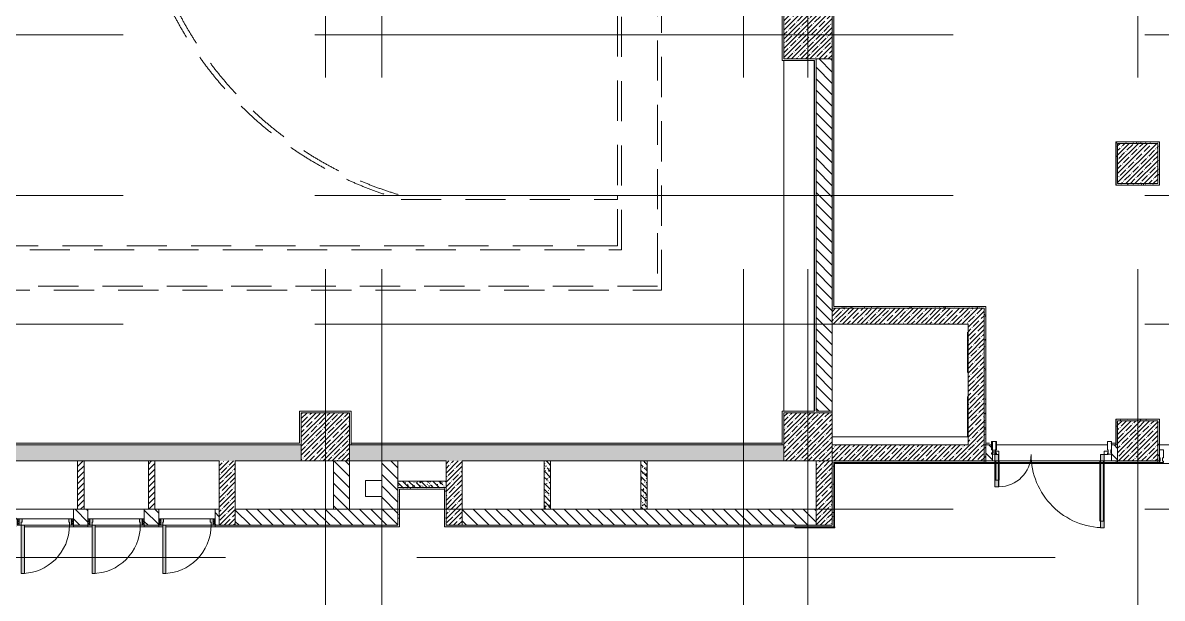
# Model space of a CAD drawing. Header units: millimetres. Extents: x -8624 to 200327, y -8553 to 29000.
# Drawn here: x 153048 to 167214, y 9993 to 17150 of the extents above; entities that cross this region are included whole.
import ezdxf

# ---------------------------------------------------------------- set-up
doc = ezdxf.new("R2010")
doc.units = ezdxf.units.MM
doc.linetypes.add('200_ШТРИХ__ш1_п0_6_', pattern=[800, 500, -300])
doc.linetypes.add('Осевая', pattern=[15875, 3175, -2381.25, 7937.5, -2381.25])
for name, color, linetype, lineweight, true_color in [('A-DETL-GENF-6', 7, 'Continuous', 9, 0xaaaaaa), ('A-DETL-GENF-7', 7, 'Continuous', 9, 0xe2e2e2), ('A-DOOR-5', 7, 'Continuous', 9, 0xaaaaaa), ('A-DOOR-6', 7, 'Continuous', 9, 0xe2e2e2), ('A-DOOR-FRAM-4', 7, 'Continuous', 9, 0xe2e2e2), ('A-DOOR-FRAM-5', 7, 'Continuous', 9, 0xaaaaaa), ('A-FLOR-3', 7, 'Continuous', 9, 0xaaaaaa), ('I-WALL-6', 7, 'Continuous', 9, 0x787878), ('I-WALL-7', 9, 'Continuous', 9, 0x808080)]:
    doc.layers.add(name, color=color, linetype=linetype, lineweight=lineweight, true_color=true_color)
for name, color, linetype, lineweight in [('A-DETL-MBND-1', 7, '200_ШТРИХ__ш1_п0_6_', 9), ('A-GLAZ-CWMG-3', 7, 'Continuous', 9), ('A-WALL-4', 7, 'Continuous', 13), ('I-WALL-5', 7, 'Continuous', 9), ('S-COLS-2', 7, 'Continuous', 9), ('Оси-2', 7, 'Осевая', 9)]:
    doc.layers.add(name, color=color, linetype=linetype, lineweight=lineweight)
pattern_1 = [(135, (96349.85, 0), (-70.71068, -70.71068), [])]
pattern_2 = [(45, (96349.85, 0), (-57.02463, 57.02463), []), (45, (96406.87, 0), (-57.02463, 57.02463), [100.806, -20.161, 3.353, -16.808])]
pattern_3 = [(135, (96349.85, 0), (-75.43415, -75.43415), [106.68, -17.78, 3.556, -17.78]), (135, (96349.85, 75.39), (-75.43415, -75.43415), []), (50, (96349.85, 0), (127.52922, -11.15758), [13.335, -146.685]), (355, (96349.85, 0), (-24.66966, 133.74002), [10.668, -117.348]), (100.451, (96360.48, -0.93), (102.85973, 122.58178), [11.333, -124.663]), (46.184, (96349.85, 35.56), (189.75516, -29.43036), [20.002, -220.027]), (96.636, (96365.66, 33.1), (166.1822, 173.1996), [17, -186.995]), (351.184, (96349.85, 35.56), (166.18393, 173.1976), [16.002, -176.022]), (21, (96367.63, 26.67), (106.13027, -71.58603), [13.335, -146.685]), (326, (96367.63, 26.67), (43.26188, 128.93175), [10.668, -117.348]), (71.451, (96376.47, 20.7), (149.39198, 57.34505), [11.333, -124.663]), (37.5, (96349.85, 0), (2.162228, 59.188357), [3.353, -112.573, 3.353, -115.773, -117.792]), (37.5, (96349.85, 0), (2.162228, 59.188357), [-235.052, 3.353, -114.44]), (7.5, (96349.85, 0), (46.77386, 70.12615), [3.353, -64.567, 3.353, -109.906, -44.894]), (7.5, (96349.85, 0), (46.77386, 70.12615), [-181.178, 3.353, -41.542]), (327.5, (96310.2, 0), (94.91367, -4.010093), [3.353, -41.097, 3.353, -135.331, -184.023]), (327.5, (96310.2, 0), (94.91367, -4.010093), [-183.134, 3.353, -180.67]), (317.5, (96292.42, 0), (103.69057, 17.79882), [3.353, -54.432, 3.353, -88.748, -130.683]), (317.5, (96292.42, 0), (103.69057, 17.79882), [-149.885, 3.353, -127.33])]
pattern_4 = [(45, (96349.85, 0), (-35.35534, 35.35534), [])]
pattern_5 = [(0, (96349.85, 0), (121.92, 30.48), [10.058, -81.382, 10.058, -81.382, -487.68]), (0, (96349.85, 0), (121.92, 30.48), [-182.88, 10.058, -172.822, 10.058, -81.382, -213.36]), (0, (96349.85, 0), (121.92, 30.48), [-457.2, 10.058, -50.902, 10.058, -142.342]), (120, (96395.57, 15.24), (-87.356454, 90.345817), [10.058, -81.382, 10.058, -81.382, -487.68]), (120, (96395.57, 15.24), (-87.356454, 90.345817), [-182.88, 10.058, -172.822, 10.058, -81.382, -213.36]), (120, (96395.57, 15.24), (-87.356454, 90.345817), [-457.2, 10.058, -50.902, 10.058, -142.342]), (240, (96410.81, 76.2), (-34.563546, -120.825817), [10.058, -81.382, 10.058, -81.382, -487.68]), (240, (96410.81, 76.2), (-34.563546, -120.825817), [-182.88, 10.058, -172.822, 10.058, -81.382, -213.36]), (240, (96410.81, 76.2), (-34.563546, -120.825817), [-457.2, 10.058, -50.902, 10.058, -142.342])]

# ---------------------------------------------------------------- blocks, each defined once
blk = doc.blocks.new('BSC_Колонна _Прямоугольная - 600х600-23205240-План зашивки приборов отопления в осях 3 этажа 12-23')
at = {"layer": 'S-COLS-2'}
h = blk.add_hatch(dxfattribs=at)
h.set_pattern_fill('FP_133', color=256, style=0, pattern_type=2)
h.set_pattern_definition([(45, (-66460, -12000), (-57.02463, 57.02463), []), (45, (-66402.975, -12000), (-57.02463, 57.02463), [100.806, -20.161, 3.353, -16.808])])
h.paths.add_polyline_path([(-300, -300), (300, -300), (300, 300), (-300, 300), (-300, -176)])
for p, q in [((300, 300), (-300, 300)), ((-300, 300), (-300, -300)), ((300, -300), (300, 300)), ((-300, -300), (300, -300))]:
    blk.add_line(p, q, dxfattribs=at)
blk = doc.blocks.new('BSC_Колонна _Прямоугольная - 600х600-V186-План зашивки приборов отопления в осях 3 этажа 12-23')
at = {"layer": 'S-COLS-2'}
h = blk.add_hatch(dxfattribs=at)
h.set_pattern_fill('FP_134', color=256, style=0, pattern_type=2)
h.set_pattern_definition([(45, (-66460, -17000), (-57.02463, 57.02463), []), (45, (-66402.975, -17000), (-57.02463, 57.02463), [100.806, -20.161, 3.353, -16.808])])
h.paths.add_polyline_path([(-300, -300), (300, -300), (300, 300), (-300, 300), (-300, 7)])
for p, q in [((300, 300), (-300, 300)), ((-300, 300), (-300, -300)), ((300, -300), (300, 300)), ((-300, -300), (300, -300))]:
    blk.add_line(p, q, dxfattribs=at)
blk = doc.blocks.new('BSC_Колонна _Прямоугольная - 600х600-V192-План зашивки приборов отопления в осях 3 этажа 12-23')
at = {"layer": 'S-COLS-2'}
h = blk.add_hatch(dxfattribs=at)
h.set_pattern_fill('FP_147', color=256, style=0, pattern_type=2)
h.set_pattern_definition([(45, (-60460, -12000), (-57.02463, 57.02463), []), (45, (-60402.975, -12000), (-57.02463, 57.02463), [100.806, -20.161, 3.353, -16.808])])
h.paths.add_polyline_path([(-300, -300), (300, -300), (300, 300), (-300, 300), (-300, -176)])
for p, q in [((300, 300), (-300, 300)), ((-300, 300), (-300, -300)), ((300, -300), (300, 300)), ((-300, -300), (300, -300))]:
    blk.add_line(p, q, dxfattribs=at)
blk = doc.blocks.new('BSC_Колонна _Прямоугольная - 500х500-V203-План зашивки приборов отопления в осях 3 этажа 12-23')
at = {"layer": 'S-COLS-2'}
h = blk.add_hatch(dxfattribs=at)
h.set_pattern_fill('FP_154', color=256, style=0, pattern_type=2)
h.set_pattern_definition([(45, (-70560, -15400), (-57.02463, 57.02463), []), (45, (-70502.975, -15400), (-57.02463, 57.02463), [100.806, -20.161, 3.353, -16.808])])
h.paths.add_polyline_path([(-250, -250), (250, -250), (250, 250), (-250, 250)])
for p, q in [((250, 250), (-250, 250)), ((-250, 250), (-250, -250)), ((250, -250), (250, 250)), ((-250, -250), (250, -250))]:
    blk.add_line(p, q, dxfattribs=at)
blk = doc.blocks.new('110_Дверь_СКБ_1Ст - д-18 700x2100h_Технический шкаф ЭОМ и СС-V210-План зашивки приборов отопления в осях 3 этажа 12-23')
at = {"layer": 'A-DOOR-5'}
h = blk.add_hatch(dxfattribs=at)
h.set_pattern_fill('FP_69', color=256, style=0, pattern_type=2)
h.set_pattern_definition([(135, (1951.41, 164.685), (-14.14214, -14.14214), []), (225, (1951.41, 164.685), (14.14214, -14.14214), [])])
h.paths.add_polyline_path([(362, 100), (337, 100), (337, 20), (362, 20), (362, 40)])
at = {"layer": 'A-DOOR-6'}
h = blk.add_hatch(color=256, dxfattribs=at)
h.paths.add_polyline_path([(-313, 100), (-313, 20), (-278, 20), (-278, 60), (-288, 60), (-288, 100)])
h.paths.add_polyline_path([(337, 100), (312, 100), (312, 60), (302, 60), (302, 20), (337, 20), (337, 40)])
at = {"layer": 'A-DOOR-FRAM-4'}
blk.add_hatch(color=256, dxfattribs=at).paths.add_polyline_path([(312, 700), (272, 700), (272, 100), (312, 100), (312, 472)])
at = {"layer": 'A-DOOR-FRAM-5'}
h = blk.add_hatch(dxfattribs=at)
h.set_pattern_fill('FP_70', color=256, style=0, pattern_type=2)
h.set_pattern_definition([(45, (-171.384, 164.685), (-14.1421, 14.1421), []), (135, (-171.384, 164.685), (-14.1421, -14.1421), [])])
h.paths.add_polyline_path([(-313, 100), (-338, 100), (-338, 20), (-313, 20), (-313, 40)])
at = {"layer": 'A-DOOR-5'}
for p, q in [((312, 700), (272, 700)), ((272, 700), (272, 100)), ((312, 100), (312, 700)), ((272, 100), (312, 100))]:
    blk.add_line(p, q, dxfattribs=at)
blk.add_arc((312, 100), 600, 90, 180, dxfattribs=at)
at = {"layer": 'A-DOOR-FRAM-5'}
for p, q in [((-313, 100), (-338, 100)), ((-338, 100), (-338, 20)), ((-338, 20), (-313, 20)), ((-288, 100), (-313, 100)), ((-313, 100), (-313, 20)), ((-313, 20), (-313, 100)), ((-313, 20), (-278, 20)), ((-288, 60), (-288, 100)), ((-288, 100), (272, 100)), ((-278, 60), (-288, 60)), ((-278, 20), (-278, 60)), ((302, 20), (-278, 20)), ((312, 60), (302, 60)), ((302, 60), (302, 20)), ((302, 20), (337, 20)), ((312, 100), (312, 60)), ((337, 100), (312, 100)), ((337, 20), (337, 100)), ((362, 100), (337, 100)), ((337, 100), (337, 20)), ((337, 20), (362, 20)), ((362, 20), (362, 100))]:
    blk.add_line(p, q, dxfattribs=at)
blk = doc.blocks.new('Прямоугольный импост - Импост структурный с накладкой - 160мм Темный-33326475-План зашивки приборов отопления в осях 3 этажа 12-23')
at = {"layer": 'A-GLAZ-CWMG-3'}
for p, q in [((-50, 40), (-50, 140)), ((-50, 140), (0, 140)), ((-40, 40), (-50, 40)), ((-50, -17), (-50, 0)), ((-50, 0), (-40, 0)), ((-40, 0), (-40, 40)), ((-10, 40), (-10, 0)), ((0, 40), (-10, 40)), ((-10, 0), (0, 0)), ((0, 140), (0, 40)), ((0, 0), (0, -17)), ((0, -17), (-50, -17))]:
    blk.add_line(p, q, dxfattribs=at)
blk = doc.blocks.new('Дверь_Витражная_остекление_ - ВВ-6 остекление-32274838-План зашивки приборов отопления в осях 3 этажа 12-23')
at = {"layer": 'A-DETL-GENF-7'}
for points in [[(-610, 930), (-655, 930), (-655, 20), (-610, 20), (-610, 840)], [(660, 420), (660, 20), (705, 20), (705, 420), (666, 420)]]:
    blk.add_hatch(color=256, dxfattribs=at).paths.add_polyline_path(points)
at = {"layer": 'A-DETL-GENF-6'}
for p, q in [((-655, 930), (-610, 930)), ((-655, 930), (-655, 20)), ((-610, 930), (-655, 930)), ((-655, 930), (-655, 20)), ((-655, 850), (-610, 850)), ((-645, 850), (-645, 100)), ((-610, 930), (-610, 20)), ((-610, 20), (-610, 930)), ((-601, 850), (-601, 100)), ((651, 340), (651, 100)), ((705, 420), (660, 420)), ((660, 420), (660, 20)), ((705, 420), (660, 420)), ((660, 420), (660, 20)), ((705, 340), (660, 340)), ((695, 340), (695, 100)), ((705, 420), (705, 20)), ((705, 20), (705, 420)), ((-655, 100), (-610, 100)), ((-610, 20), (-655, 20)), ((-655, 20), (-610, 20)), ((705, 100), (660, 100))]:
    blk.add_line(p, q, dxfattribs=at)
at = {"layer": 'A-DOOR-5'}
for p, q in [((-655, 930), (-655, 20)), ((655, 420), (655, 20)), ((-655, 20), (-705, 20)), ((-705, 20), (-705, -20)), ((-655, -20), (-655, 20)), ((705, 20), (655, 20)), ((655, 20), (655, -20)), ((705, -20), (705, 20)), ((-705, -20), (-655, -20)), ((655, -20), (705, -20))]:
    blk.add_line(p, q, dxfattribs=at)
for centre, radius, start, end in [((-655, 20), 910, 360, 90), ((655, 20), 400, 90, 180)]:
    blk.add_arc(centre, radius, start, end, dxfattribs=at)
blk = doc.blocks.new('Прямоугольный импост - Импост структурный с накладкой - 160мм Темный-33326241-План зашивки приборов отопления в осях 3 этажа 12-23')
at = {"layer": 'A-GLAZ-CWMG-3'}
for p, q in [((-25, 40), (-25, 140)), ((-25, 140), (25, 140)), ((-15, 40), (-25, 40)), ((-25, -17), (-25, 0)), ((-25, 0), (-15, 0)), ((-15, 0), (-15, 40)), ((15, 40), (15, 0)), ((25, 40), (15, 40)), ((15, 0), (25, 0)), ((25, 140), (25, 40)), ((25, 0), (25, -17)), ((25, -17), (-25, -17))]:
    blk.add_line(p, q, dxfattribs=at)
blk = doc.blocks.new('Прямоугольный импост - Импост структурный с накладкой - 160мм Темный-33326242-План зашивки приборов отопления в осях 3 этажа 12-23')
at = {"layer": 'A-GLAZ-CWMG-3'}
for p, q in [((0, 140), (-50, 140)), ((-50, 140), (-50, 40)), ((-50, 40), (-40, 40)), ((-40, 0), (-50, 0)), ((-50, 0), (-50, -17)), ((-40, 40), (-40, 0)), ((-10, 0), (-10, 40)), ((-10, 40), (0, 40)), ((0, 0), (-10, 0)), ((0, 40), (0, 140)), ((0, -17), (0, 0)), ((-50, -17), (0, -17))]:
    blk.add_line(p, q, dxfattribs=at)
blk = doc.blocks.new('Прямоугольный импост - Импост структурный с накладкой - 160мм Темный-33326237-План зашивки приборов отопления в осях 3 этажа 12-23')
at = {"layer": 'A-GLAZ-CWMG-3'}
for p, q in [((-50, 40), (-50, 140)), ((-50, 140), (0, 140)), ((-40, 40), (-50, 40)), ((-50, -17), (-50, 0)), ((-50, 0), (-40, 0)), ((-40, 0), (-40, 40)), ((-10, 40), (-10, 0)), ((0, 40), (-10, 40)), ((-10, 0), (0, 0)), ((0, 140), (0, 40)), ((0, 0), (0, -17)), ((0, -17), (-50, -17))]:
    blk.add_line(p, q, dxfattribs=at)

msp = doc.modelspace()

# ---------------------------------------------------------------- hatches: boundary and pattern name
at = {"layer": 'I-WALL-5'}
h = msp.add_hatch(dxfattribs=at)
h.set_pattern_fill('FP_139', color=256, style=0, pattern_type=2)
h.set_pattern_definition(pattern_1)
h.paths.add_polyline_path([(163109.8, 12320), (163109.8, 16700), (162909.8, 16700), (162909.8, 12320), (162992, 12320)])
h.paths.add_polyline_path([(163109.8, 17300), (163109.8, 26500), (162909.8, 26500), (162909.8, 17300), (163052.7, 17300)])
h = msp.add_hatch(dxfattribs=at)
h.set_pattern_fill('FP_135', color=256, style=0, pattern_type=2)
h.set_pattern_definition(pattern_2)
h.paths.add_polyline_path([(164799.8, 13400), (164799.8, 13600), (163109.8, 13600), (163109.8, 13400), (163719, 13400)])
h = msp.add_hatch(dxfattribs=at)
h.set_pattern_fill('FP_135', color=256, style=0, pattern_type=2)
h.set_pattern_definition(pattern_2)
h.paths.add_polyline_path([(164809.6, 11700), (164999.8, 11700), (164999.8, 13600), (164799.8, 13600), (164799.8, 11700)])
h = msp.add_hatch(dxfattribs=at)
h.set_pattern_fill('FP_135', color=256, style=0, pattern_type=2)
h.set_pattern_definition(pattern_2)
h.paths.add_polyline_path([(160729.8, 11700), (162509.8, 11700), (162509.8, 11900), (157109.8, 11900), (157109.8, 11700), (159609.8, 11700)])
h.paths.add_polyline_path([(156509.8, 11700), (156509.8, 11900), (151109.8, 11900), (151109.8, 11700), (156448.7, 11700)])
h = msp.add_hatch(dxfattribs=at)
h.set_pattern_fill('FP_135', color=256, style=0, pattern_type=2)
h.set_pattern_definition(pattern_2)
h.paths.add_polyline_path([(164999.8, 11700), (165019.8, 11700), (165019.8, 11900), (164999.8, 11900), (164999.8, 11715.6)])
h.paths.add_polyline_path([(164446, 11700), (164799.8, 11700), (164799.8, 11900), (163109.8, 11900), (163109.8, 11700), (163719, 11700)])
h = msp.add_hatch(dxfattribs=at)
h.set_pattern_fill('FP_139', color=256, style=0, pattern_type=2)
h.set_pattern_definition(pattern_1)
h.paths.add_polyline_path([(169869.8, 11700), (169889.8, 11700), (169889.8, 11900), (169869.8, 11900), (169869.8, 11715.6)])
h.paths.add_polyline_path([(167159.8, 11700), (167179.8, 11700), (167179.8, 11900), (167159.8, 11900), (167159.8, 11823.6)])
h.paths.add_polyline_path([(166627.1, 11700), (166659.8, 11700), (166659.8, 11900), (166583.8, 11900), (166583.8, 11700)])
h.paths.add_polyline_path([(165019.8, 11700), (165103.8, 11700), (165103.8, 11900), (165019.8, 11900), (165019.8, 11715.6)])
h = msp.add_hatch(dxfattribs=at)
h.set_pattern_fill('FP_151', color=256, style=0, pattern_type=2)
h.set_pattern_definition(pattern_4)
h.paths.add_polyline_path([(153809.1, 11100), (153809.1, 11700), (153729.1, 11700), (153729.1, 11100)])
h = msp.add_hatch(dxfattribs=at)
h.set_pattern_fill('FP_151', color=256, style=0, pattern_type=2)
h.set_pattern_definition(pattern_4)
h.paths.add_polyline_path([(154689.1, 11100), (154689.1, 11700), (154609.1, 11700), (154609.1, 11100)])
h = msp.add_hatch(dxfattribs=at)
h.set_pattern_fill('FP_135', color=256, style=0, pattern_type=2)
h.set_pattern_definition(pattern_2)
h.paths.add_polyline_path([(155689.8, 10900), (155689.8, 11700), (155489.8, 11700), (155489.8, 10900)])
h = msp.add_hatch(dxfattribs=at)
h.set_pattern_fill('FP_139', color=256, style=0, pattern_type=2)
h.set_pattern_definition(pattern_1)
h.paths.add_polyline_path([(157109.8, 11100), (157109.8, 11700), (156909.8, 11700), (156909.8, 11100)])
h = msp.add_hatch(dxfattribs=at)
h.set_pattern_fill('FP_139', color=256, style=0, pattern_type=2)
h.set_pattern_definition(pattern_1)
h.paths.add_polyline_path([(157709.8, 10900), (157709.8, 11700), (157509.8, 11700), (157509.8, 10900)])
h = msp.add_hatch(dxfattribs=at)
h.set_pattern_fill('FP_135', color=256, style=0, pattern_type=2)
h.set_pattern_definition(pattern_2)
h.paths.add_polyline_path([(158309.8, 10900), (158509.8, 10900), (158509.8, 11700), (158309.8, 11700), (158309.8, 10959.7)])
h = msp.add_hatch(dxfattribs=at)
h.set_pattern_fill('FP_135', color=256, style=0, pattern_type=2)
h.set_pattern_definition(pattern_2)
h.paths.add_polyline_path([(162909.8, 10900), (163109.8, 10900), (163109.8, 11700), (162909.8, 11700), (162909.8, 10959.7)])
h = msp.add_hatch(dxfattribs=at)
h.set_pattern_fill('FP_139', color=256, style=0, pattern_type=2)
h.set_pattern_definition(pattern_1)
h.paths.add_polyline_path([(157509.8, 10900), (157509.8, 11100), (155689.8, 11100), (155689.8, 10900), (156448.7, 10900)])
h.paths.add_polyline_path([(153857.7, 10900), (153857.7, 11100), (153677.7, 11100), (153677.7, 10900)])
h.paths.add_polyline_path([(154737.7, 10900), (154737.7, 11100), (154557.7, 11100), (154557.7, 10900)])
h.paths.add_polyline_path([(155489.8, 10900), (155489.8, 11100), (155437.7, 11100), (155437.7, 10900)])
h.paths.add_polyline_path([(152977.7, 10900), (152977.7, 11100), (152797.7, 11100), (152797.7, 10900), (152813.6, 10900)])
h.paths.add_polyline_path([(152086.6, 10900), (152097.7, 10900), (152097.7, 11100), (152049.8, 11100), (152049.8, 10900)])
h.paths.add_polyline_path([(151849.8, 10900), (151849.8, 11100), (148259.8, 11100), (148259.8, 10900), (150632.5, 10900)])
h.paths.add_polyline_path([(148059.8, 10900), (148059.8, 11100), (141109.8, 11100), (141109.8, 10900), (146270.4, 10900)])
h = msp.add_hatch(dxfattribs=at)
h.set_pattern_fill('FP_139', color=256, style=0, pattern_type=2)
h.set_pattern_definition(pattern_1)
h.paths.add_polyline_path([(158509.8, 10900), (159109.8, 10900), (159109.8, 11100), (158509.8, 11100), (158509.8, 10959.7)])
h = msp.add_hatch(dxfattribs=at)
h.set_pattern_fill('FP_139', color=256, style=0, pattern_type=2)
h.set_pattern_definition(pattern_1)
h.paths.add_polyline_path([(162909.8, 10900), (162909.8, 11100), (159109.8, 11100), (159109.8, 10900), (162265, 10900)])
at = {"layer": 'I-WALL-6'}
h = msp.add_hatch(dxfattribs=at)
h.set_pattern_fill('FP_142', color=256, style=0, pattern_type=2)
h.set_pattern_definition(pattern_3)
h.paths.add_polyline_path([(159609.8, 11100), (159609.8, 11700), (159529.8, 11700), (159529.8, 11100)])
h = msp.add_hatch(dxfattribs=at)
h.set_pattern_fill('FP_142', color=256, style=0, pattern_type=2)
h.set_pattern_definition(pattern_3)
h.paths.add_polyline_path([(160809.8, 11100), (160809.8, 11700), (160729.8, 11700), (160729.8, 11100)])
h = msp.add_hatch(dxfattribs=at)
h.set_pattern_fill('FP_142', color=256, style=0, pattern_type=2)
h.set_pattern_definition(pattern_3)
h.paths.add_polyline_path([(158289.8, 11370), (158309.8, 11370), (158309.8, 11450), (157709.8, 11450), (157709.8, 11370), (157902.8, 11370)])
at = {"layer": 'I-WALL-7'}
h = msp.add_hatch(dxfattribs=at)
h.set_pattern_fill('FP_183', color=256, style=0, pattern_type=2)
h.set_pattern_definition(pattern_5)
h.paths.add_polyline_path([(163129.8, 13620), (163129.8, 26900), (163109.8, 26900), (163109.8, 13620)])
h = msp.add_hatch(dxfattribs=at)
h.set_pattern_fill('FP_183', color=256, style=0, pattern_type=2)
h.set_pattern_definition(pattern_5)
h.paths.add_polyline_path([(167179.8, 15650), (167179.8, 15670), (166639.8, 15670), (166639.8, 15650), (167159.8, 15650)])
h = msp.add_hatch(dxfattribs=at)
h.set_pattern_fill('FP_183', color=256, style=0, pattern_type=2)
h.set_pattern_definition(pattern_5)
h.paths.add_polyline_path([(166659.8, 15130), (166659.8, 15650), (166639.8, 15650), (166639.8, 15130)])
h = msp.add_hatch(dxfattribs=at)
h.set_pattern_fill('FP_183', color=256, style=0, pattern_type=2)
h.set_pattern_definition(pattern_5)
h.paths.add_polyline_path([(167179.8, 15150), (167179.8, 15650), (167159.8, 15650), (167159.8, 15150)])
h = msp.add_hatch(dxfattribs=at)
h.set_pattern_fill('FP_183', color=256, style=0, pattern_type=2)
h.set_pattern_definition(pattern_5)
h.paths.add_polyline_path([(167159.8, 15130), (167179.8, 15130), (167179.8, 15150), (166659.8, 15150), (166659.8, 15130)])
h = msp.add_hatch(dxfattribs=at)
h.set_pattern_fill('FP_183', color=256, style=0, pattern_type=2)
h.set_pattern_definition(pattern_5)
h.paths.add_polyline_path([(164999.8, 13600), (164999.8, 13620), (163109.8, 13620), (163109.8, 13600), (163719, 13600)])
h = msp.add_hatch(dxfattribs=at)
h.set_pattern_fill('FP_183', color=256, style=0, pattern_type=2)
h.set_pattern_definition(pattern_5)
h.paths.add_polyline_path([(165019.8, 11900), (165019.8, 13620), (164999.8, 13620), (164999.8, 11900)])
h = msp.add_hatch(dxfattribs=at)
h.set_pattern_fill('FP_183', color=256, style=0, pattern_type=2)
h.set_pattern_definition(pattern_5)
h.paths.add_polyline_path([(167159.8, 12200), (167159.8, 12220), (166639.8, 12220), (166639.8, 12200), (166990.6, 12200)])
h = msp.add_hatch(dxfattribs=at)
h.set_pattern_fill('FP_183', color=256, style=0, pattern_type=2)
h.set_pattern_definition(pattern_5)
h.paths.add_polyline_path([(166659.8, 11900), (166659.8, 12200), (166639.8, 12200), (166639.8, 11900)])
h = msp.add_hatch(dxfattribs=at)
h.set_pattern_fill('FP_183', color=256, style=0, pattern_type=2)
h.set_pattern_definition(pattern_5)
h.paths.add_polyline_path([(167159.8, 11900), (167179.8, 11900), (167179.8, 12220), (167159.8, 12220), (167159.8, 12039.6)])
h = msp.add_hatch(dxfattribs=at)
h.set_pattern_fill('FP_183', color=256, style=0, pattern_type=2)
h.set_pattern_definition(pattern_5)
h.paths.add_polyline_path([(162489.8, 11900), (162488.8, 11920), (157129.8, 11920), (157129.8, 11900), (162265, 11900)])
h = msp.add_hatch(dxfattribs=at)
h.set_pattern_fill('FP_183', color=256, style=0, pattern_type=2)
h.set_pattern_definition(pattern_5)
h.paths.add_polyline_path([(167159.7, 11680), (167159.7, 11700), (166660, 11700), (166660, 11680)])
h.paths.add_polyline_path([(164809.6, 11680), (164999.9, 11680), (164999.9, 11700), (163109.8, 11700), (163109.8, 11680), (164446, 11680)])
h = msp.add_hatch(dxfattribs=at)
h.set_pattern_fill('FP_183', color=256, style=0, pattern_type=2)
h.set_pattern_definition(pattern_5)
h.paths.add_polyline_path([(163109.8, 10880), (163129.8, 10880), (163129.8, 11680), (163109.8, 11680), (163109.8, 10900)])
h = msp.add_hatch(dxfattribs=at)
h.set_pattern_fill('FP_183', color=256, style=0, pattern_type=2)
h.set_pattern_definition(pattern_5)
h.paths.add_polyline_path([(158288.8, 11350), (158289.8, 11350), (158289.8, 11370), (157709.8, 11370), (157709.8, 11350), (157902.8, 11350)])
h = msp.add_hatch(dxfattribs=at)
h.set_pattern_fill('FP_183', color=256, style=0, pattern_type=2)
h.set_pattern_definition(pattern_5)
h.paths.add_polyline_path([(157709.8, 10880), (157729.8, 10880), (157729.8, 11350), (157709.8, 11350), (157709.8, 10900)])
h = msp.add_hatch(dxfattribs=at)
h.set_pattern_fill('FP_183', color=256, style=0, pattern_type=2)
h.set_pattern_definition(pattern_5)
h.paths.add_polyline_path([(158309.8, 10900), (158309.8, 11370), (158289.8, 11370), (158289.8, 10900)])
h = msp.add_hatch(dxfattribs=at)
h.set_pattern_fill('FP_183', color=256, style=0, pattern_type=2)
h.set_pattern_definition(pattern_5)
h.paths.add_polyline_path([(157709.8, 10880), (157709.8, 10900), (155437.7, 10900), (155437.7, 10880), (156448.7, 10880)])
h.paths.add_polyline_path([(154737.7, 10880), (154737.7, 10900), (154557.7, 10900), (154557.7, 10880)])
h.paths.add_polyline_path([(153857.7, 10880), (153857.7, 10900), (153677.7, 10900), (153677.7, 10880)])
h.paths.add_polyline_path([(152086.6, 10880), (152097.7, 10880), (152097.7, 10900), (138729.8, 10900), (138729.8, 10880), (150632.5, 10880)])
h.paths.add_polyline_path([(152813.6, 10880), (152977.7, 10880), (152977.7, 10900), (152797.7, 10900), (152797.7, 10880)])
h = msp.add_hatch(dxfattribs=at)
h.set_pattern_fill('FP_183', color=256, style=0, pattern_type=2)
h.set_pattern_definition(pattern_5)
h.paths.add_polyline_path([(163109.8, 10880), (163109.8, 10900), (158289.8, 10900), (158289.8, 10880), (162265, 10880)])
at = {"layer": 'S-COLS-2'}
h = msp.add_hatch(dxfattribs=at)
h.set_pattern_fill('FP_135', color=256, style=0, pattern_type=2)
h.set_pattern_definition(pattern_2)
h.paths.add_polyline_path([(166659.8, 11700), (167159.8, 11700), (167159.8, 12200), (166659.8, 12200), (166659.8, 11823.6)])

# ---------------------------------------------------------------- linework, layer by layer
at = {"layer": 'A-DETL-MBND-1'}
for p, q in [((160989.8, 13824.4), (160989.8, 24981.3)), ((160939.8, 24931.3), (160939.8, 13874.4)), ((160439.8, 24431.3), (160439.8, 14374.4)), ((160489.8, 14324.4), (160489.8, 24481.3)), ((162489.8, 16679), (162489.8, 17320)), ((162889.8, 16680), (162489.8, 16680)), ((162509.8, 16679), (162489.8, 16679)), ((162889.8, 12320), (162889.8, 16680)), ((160439.8, 15002.8), (157750.2, 15002.8)), ((157750.2, 14952.8), (160439.8, 14952.8)), ((160439.8, 14952.8), (160439.8, 15002.8)), ((141133.5, 14324.4), (160489.8, 14324.4)), ((160439.8, 14374.4), (150836.7, 14374.4)), ((140633.5, 13824.4), (160989.8, 13824.4)), ((160939.8, 13874.4), (140683.5, 13874.4)), ((164794.8, 12000), (164794.8, 13400)), ((156488.8, 12320), (157129.8, 12320)), ((156488.8, 11920), (156488.8, 12320)), ((156489.8, 11920), (156489.8, 12320)), ((157130.8, 12321), (157129.8, 12321)), ((157129.8, 12320), (157129.8, 11920)), ((157130.8, 12321), (157130.8, 11921)), ((162489.8, 11920), (162489.8, 12320)), ((162489.8, 12320), (162889.8, 12320)), ((163109.8, 12300), (163109.8, 12320)), ((151129.8, 11920), (156489.8, 11920)), ((157129.8, 11921), (157130.8, 11921)), ((165103.8, 11700), (166583.8, 11700)), ((166583.8, 11680), (165103.8, 11680)), ((167179.8, 11700), (167189.8, 11700))]:
    msp.add_line(p, q, dxfattribs=at)
for centre, radius, start, end in [((159004.8, 19382.8), 4604.2, 105.81331, 254.18669), ((159034.4, 19382.8), 4564.4, 106.34112, 253.65888)]:
    msp.add_arc(centre, radius, start, end, dxfattribs=at)
at = {"layer": 'A-FLOR-3'}
for p, q in [((162509.8, 16680), (162509.8, 12320)), ((164799.8, 12000), (163109.8, 12000)), ((165019.8, 11700), (165019.8, 11680)), ((166583.8, 11680), (165103.8, 11680)), ((165103.8, 11669), (166583.8, 11669)), ((166639.8, 11680), (166639.8, 11700)), ((167179.8, 11700), (167179.8, 11697)), ((167179.8, 11669), (169858.8, 11669)), ((157309.8, 11457), (157509.8, 11457)), ((157309.8, 11257), (157309.8, 11457)), ((158288.8, 10880), (158288.8, 11350)), ((157509.8, 11257), (157309.8, 11257))]:
    msp.add_line(p, q, dxfattribs=at)
at = {"layer": 'A-WALL-4'}
for p, q in [((163109.8, 16700), (163109.8, 13600)), ((163129.8, 13621), (163129.8, 13620)), ((164999.8, 13620), (163129.8, 13620)), ((164999.8, 13600), (164999.8, 11700)), ((162476.8, 11920), (162489.8, 11920)), ((164999.8, 11900), (165019.8, 11900)), ((164999.8, 11900), (165020.8, 11900)), ((165019.8, 11921), (165019.8, 11920)), ((165019.8, 11900), (165019.8, 11700)), ((166638.8, 11900), (166659.8, 11900)), ((166639.8, 11920), (166639.8, 11921)), ((167159.8, 11900), (167179.8, 11900)), ((153809.1, 11700), (153729.1, 11700)), ((154689.1, 11700), (154609.1, 11700)), ((157709.8, 11700), (157509.8, 11700)), ((159609.8, 11700), (159529.8, 11700)), ((160809.8, 11700), (160729.8, 11700)), ((163109.8, 11700), (164999.8, 11700)), ((164999.9, 11700), (163109.8, 11700)), ((163109.8, 11700), (163109.8, 11100)), ((163129.8, 11680), (164999.9, 11680)), ((163129.8, 11669), (163129.8, 11680)), ((157709.8, 11450), (157709.8, 11350)), ((158309.8, 11370), (157709.8, 11370)), ((158289.8, 11350), (157729.8, 11350)), ((157729.8, 11350), (157729.8, 11349)), ((158289.8, 11350), (158289.8, 10900)), ((158309.8, 11100), (158309.8, 11450)), ((153729.1, 11100), (153809.1, 11100)), ((154609.1, 11100), (154689.1, 11100)), ((155489.8, 10900), (155489.8, 11100)), ((155689.8, 10900), (155689.8, 11100)), ((158509.8, 10900), (158509.8, 11100)), ((159529.8, 11100), (159609.8, 11100)), ((160729.8, 11100), (160809.8, 11100)), ((162909.8, 11100), (162909.8, 10900)), ((153677.7, 10900), (153857.7, 10900)), ((154557.7, 10900), (154737.7, 10900)), ((155437.7, 10900), (155489.8, 10900)), ((155689.8, 10900), (157509.8, 10900)), ((162645.8, 10879.5), (162645.8, 10880))]:
    msp.add_line(p, q, dxfattribs=at)
at = {"layer": 'I-WALL-5'}
for p, q in [((163129.8, 26900), (163129.8, 13621)), ((163130.8, 13621), (163130.8, 26879)), ((162488.8, 17320), (162488.8, 16679)), ((162489.8, 16679), (162489.8, 17320)), ((162488.8, 16679), (162489.8, 16679)), ((162888.8, 16679), (162888.8, 12321)), ((162889.8, 16679), (162888.8, 16679)), ((162889.8, 12320), (162889.8, 16679)), ((162909.8, 16700), (162909.8, 12320)), ((167180.8, 15671), (166638.8, 15671)), ((166638.8, 15671), (166638.8, 15129)), ((167179.8, 15670), (166639.8, 15670)), ((166639.8, 15670), (166639.8, 15130)), ((167179.8, 15130), (167179.8, 15670)), ((167180.8, 15129), (167180.8, 15671)), ((166638.8, 15129), (167180.8, 15129)), ((166639.8, 15130), (167179.8, 15130)), ((164999.8, 13600), (163109.8, 13600)), ((163109.8, 13600), (163109.8, 12320)), ((165020.8, 13621), (163130.8, 13621)), ((165019.8, 13620), (164999.8, 13620)), ((165019.8, 11900), (165019.8, 13620)), ((165020.8, 11900), (165020.8, 13621)), ((163109.8, 13400), (164799.8, 13400)), ((164799.8, 13400), (164799.8, 11900)), ((157129.8, 12321), (156488.8, 12321)), ((156488.8, 12321), (156488.8, 12320)), ((156488.8, 12320), (157129.8, 12320)), ((157129.8, 12320), (157129.8, 12321)), ((162888.8, 12321), (162488.8, 12321)), ((162488.8, 12321), (162488.8, 11921)), ((162489.8, 12320), (162889.8, 12320)), ((162489.8, 11900), (162489.8, 12320)), ((162909.8, 12320), (163109.8, 12320)), ((166638.8, 12221), (166638.8, 11900)), ((167180.8, 12221), (166638.8, 12221)), ((167179.8, 12220), (166639.8, 12220)), ((166639.8, 12220), (166639.8, 11900)), ((166659.8, 12200), (167159.8, 12200)), ((166659.8, 11700), (166659.8, 12200)), ((167159.8, 12200), (167159.8, 11900)), ((167179.8, 11900), (167179.8, 12220)), ((167180.8, 11900), (167180.8, 12221)), ((156509.8, 11900), (151109.8, 11900)), ((156488.8, 11921), (151129.8, 11921)), ((151129.8, 11920), (156488.8, 11920)), ((156488.8, 11920), (156488.8, 11921)), ((162509.8, 11900), (157109.8, 11900)), ((157129.8, 11921), (157129.8, 11900)), ((162488.8, 11921), (157129.8, 11921)), ((162476.8, 11920), (157129.8, 11920)), ((157129.8, 11900), (162489.8, 11900)), ((164799.8, 11900), (163109.8, 11900)), ((165066.8, 11921), (165019.8, 11921)), ((165019.8, 11920), (165066.8, 11920)), ((165103.8, 11900), (165020.8, 11900)), ((165066.8, 11920), (165066.8, 11921)), ((165103.8, 11700), (165103.8, 11900)), ((165153.8, 11900), (166533.8, 11900)), ((166639.8, 11921), (166576.8, 11921)), ((166576.8, 11921), (166576.8, 11920)), ((166576.8, 11920), (166639.8, 11920)), ((166638.8, 11900), (166583.8, 11900)), ((166583.8, 11900), (166583.8, 11700)), ((167159.8, 11900), (167159.8, 11700)), ((167179.8, 11700), (167179.8, 11900)), ((167179.8, 11900), (167180.8, 11900)), ((167180.8, 11900), (169869.8, 11900)), ((152929.1, 11700), (153729.1, 11700)), ((153729.1, 11700), (153729.1, 11100)), ((153809.1, 11100), (153809.1, 11700)), ((153809.1, 11700), (154609.1, 11700)), ((154609.1, 11700), (154609.1, 11100)), ((154689.1, 11100), (154689.1, 11700)), ((154689.1, 11700), (155489.8, 11700)), ((155489.8, 11700), (155489.8, 11100)), ((155689.8, 11100), (155689.8, 11700)), ((155689.8, 11700), (156509.8, 11700)), ((156909.8, 11700), (156909.8, 11100)), ((157109.8, 11100), (157109.8, 11700)), ((157109.8, 11700), (157509.8, 11700)), ((157509.8, 11700), (157509.8, 11100)), ((157709.8, 11450), (157709.8, 11700)), ((157709.8, 11700), (158309.8, 11700)), ((158309.8, 11700), (158309.8, 11450)), ((158509.8, 11100), (158509.8, 11700)), ((158509.8, 11700), (159529.8, 11700)), ((159529.8, 11700), (159529.8, 11100)), ((159609.8, 11700), (160729.8, 11700)), ((159609.8, 11100), (159609.8, 11700)), ((160729.8, 11700), (160729.8, 11100)), ((160809.8, 11700), (162509.8, 11700)), ((160809.8, 11100), (160809.8, 11700)), ((162909.8, 11700), (162909.8, 11100)), ((163129.8, 11669), (163129.8, 10880)), ((163140.8, 11669), (165103.8, 11669)), ((163140.8, 10880.3), (163140.8, 11669)), ((166659.8, 11700), (164999.8, 11700)), ((164999.9, 11680), (164999.9, 11700)), ((165103.8, 11680), (164999.9, 11680)), ((165103.8, 11669), (165103.8, 11680)), ((167179.8, 11680), (166583.8, 11680)), ((166583.8, 11680), (166583.8, 11669)), ((166583.8, 11669), (167179.8, 11669)), ((167159.7, 11700), (166660, 11700)), ((166660, 11700), (166660, 11680)), ((167159.7, 11680), (167159.7, 11700)), ((167159.8, 11700), (167189.8, 11700)), ((167179.8, 11669), (167179.8, 11680)), ((158309.8, 11450), (157709.8, 11450)), ((157709.8, 10900), (157709.8, 11350)), ((157729.8, 10880), (157729.8, 11349)), ((157730.8, 11349), (158288.8, 11349)), ((157730.8, 10879), (157730.8, 11349)), ((152929.1, 11100), (153729.1, 11100)), ((153677.7, 11100), (153677.7, 10980)), ((153809.1, 11100), (154609.1, 11100)), ((153857.7, 10980), (153857.7, 11100)), ((154557.7, 11100), (154557.7, 10980)), ((154689.1, 11100), (155489.8, 11100)), ((154737.7, 10980), (154737.7, 11100)), ((155437.7, 11100), (155437.7, 10980)), ((156909.8, 11100), (155689.8, 11100)), ((157509.8, 11100), (157109.8, 11100)), ((158309.8, 11100), (158309.8, 10900)), ((159529.8, 11100), (158509.8, 11100)), ((160729.8, 11100), (159609.8, 11100)), ((162909.8, 11100), (160809.8, 11100)), ((163109.8, 10900), (163109.8, 11100)), ((153907.7, 10880), (153067.7, 10880)), ((153907.7, 10879), (153067.7, 10879)), ((153677.7, 10900), (153677.7, 10879)), ((153857.7, 10879), (153857.7, 10900)), ((154787.7, 10880), (153947.7, 10880)), ((154787.7, 10879), (153947.7, 10879)), ((154557.7, 10900), (154557.7, 10879)), ((154737.7, 10900), (154737.7, 10879)), ((154827.7, 10880), (157729.8, 10880)), ((154827.7, 10879), (157730.8, 10879)), ((155437.7, 10900), (155437.7, 10879)), ((155689.8, 10900), (155489.8, 10900)), ((157509.8, 10900), (157709.8, 10900)), ((158288.8, 10880), (158288.8, 10879.5)), ((158288.8, 10879.5), (162645.8, 10879.5)), ((158289.8, 10880), (158289.8, 10900)), ((162645.8, 10880.5), (158289.8, 10880.5)), ((163145.8, 10880), (158289.8, 10880)), ((158309.8, 10900), (163109.8, 10900)), ((162645.8, 10880), (162645.8, 10880.5)), ((162645.8, 10879.5), (162645.8, 10869)), ((162645.8, 10869), (163145.8, 10869)), ((163129.8, 10880.3), (163140.8, 10880.3)), ((163145.8, 10869), (163145.8, 10880))]:
    msp.add_line(p, q, dxfattribs=at)
at = {"layer": 'S-COLS-2'}
for p, q in [((167159.8, 12200), (166659.8, 12200)), ((166659.8, 12200), (166659.8, 11900)), ((167159.8, 11900), (167159.8, 12200)), ((166659.8, 11900), (166659.8, 11700)), ((167159.8, 11700), (167159.8, 11900)), ((166659.8, 11700), (167159.8, 11700))]:
    msp.add_line(p, q, dxfattribs=at)
at = {"layer": 'Оси-2'}
for p, q in [((156809.8, 593.7), (156809.8, 24850)), ((157509.8, 593.7), (157509.8, 24850)), ((162009.8, 593.7), (162009.8, 24850)), ((162809.8, 593.7), (162809.8, 24850)), ((166909.8, 593.7), (166909.8, 24850)), ((135246.3, 17000), (178599.8, 17000)), ((135246.3, 15000), (177999.8, 15000)), ((135246.3, 13400), (177999.8, 13400)), ((135246.3, 11100), (178599.8, 11100)), ((136516.3, 10500), (178599.8, 10500))]:
    msp.add_line(p, q, dxfattribs=at)

# ---------------------------------------------------------------- block references
at = {"layer": 'A-DOOR-5', "rotation": 180}
for name, p in [('Дверь_Витражная_остекление_ - ВВ-6 остекление-32274838-План зашивки приборов отопления в осях 3 этажа 12-23', (165838.8, 11800)), ('110_Дверь_СКБ_1Ст - д-18 700x2100h_Технический шкаф ЭОМ и СС-V210-План зашивки приборов отопления в осях 3 этажа 12-23', (153340.2, 11000)), ('110_Дверь_СКБ_1Ст - д-18 700x2100h_Технический шкаф ЭОМ и СС-V210-План зашивки приборов отопления в осях 3 этажа 12-23', (154220.2, 11000)), ('110_Дверь_СКБ_1Ст - д-18 700x2100h_Технический шкаф ЭОМ и СС-V210-План зашивки приборов отопления в осях 3 этажа 12-23', (155100.2, 11000))]:
    msp.add_blockref(name, p, dxfattribs=at)
at = {"layer": 'A-GLAZ-CWMG-3', "extrusion": (0, 0, -1)}
for name, p in [('Прямоугольный импост - Импост структурный с накладкой - 160мм Темный-33326241-План зашивки приборов отопления в осях 3 этажа 12-23', (-165118.8, 11800)), ('Прямоугольный импост - Импост структурный с накладкой - 160мм Темный-33326475-План зашивки приборов отопления в осях 3 этажа 12-23', (-165103.8, 11800)), ('Прямоугольный импост - Импост структурный с накладкой - 160мм Темный-33326237-План зашивки приборов отопления в осях 3 этажа 12-23', (-167179.8, 11697))]:
    msp.add_blockref(name, p, dxfattribs=at)
at = {"layer": 'A-GLAZ-CWMG-3'}
msp.add_blockref('Прямоугольный импост - Импост структурный с накладкой - 160мм Темный-33326242-План зашивки приборов отопления в осях 3 этажа 12-23', (166583.8, 11800), dxfattribs=at)
at = {"layer": 'S-COLS-2'}
for name, p in [('BSC_Колонна _Прямоугольная - 600х600-V186-План зашивки приборов отопления в осях 3 этажа 12-23', (162809.8, 17000)), ('BSC_Колонна _Прямоугольная - 500х500-V203-План зашивки приборов отопления в осях 3 этажа 12-23', (166909.8, 15400)), ('BSC_Колонна _Прямоугольная - 600х600-V192-План зашивки приборов отопления в осях 3 этажа 12-23', (156809.8, 12000)), ('BSC_Колонна _Прямоугольная - 600х600-23205240-План зашивки приборов отопления в осях 3 этажа 12-23', (162809.8, 12000))]:
    msp.add_blockref(name, p, dxfattribs=at)

doc.saveas('drawing.dxf')
